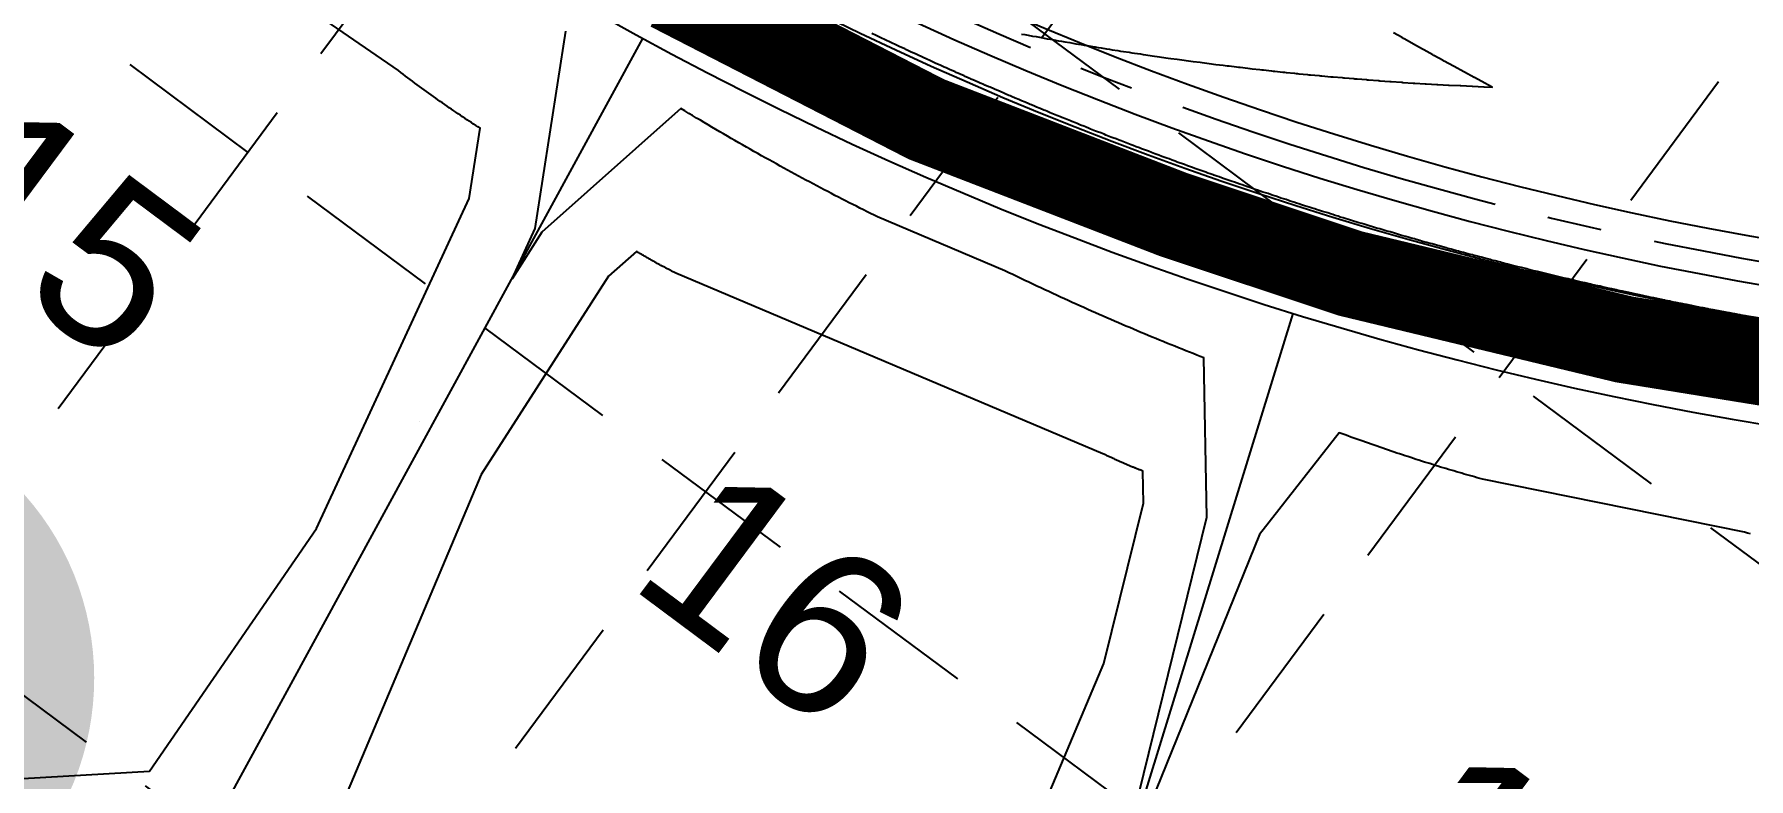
# Model space of a CAD drawing. Header units: feet. Extents: x 2260 to 6199, y 3666 to 7344.
# Drawn here: x 4353.2 to 4510.5, y 5991.5 to 6059.7 of the extents above; entities that cross this region are included whole.
import ezdxf
from ezdxf.enums import TextEntityAlignment as Align

# ---------------------------------------------------------------- set-up
doc = ezdxf.new("R2010")
doc.units = ezdxf.units.FT
doc.header["$LTSCALE"] = 40
doc.header["$MEASUREMENT"] = 0
doc.linetypes.add('CENTER2', pattern=[1.125, 0.75, -0.125, 0.125, -0.125])
doc.linetypes.add('HIDDEN', pattern=[0.375, 0.25, -0.125])
for name, color, linetype in [('ALTURA LOGO', 4, 'CONTINUOUS'), ('CL-STORM', 4, 'CENTER2'), ('EOP-PROP', 4, 'CONTINUOUS'), ('EROSION BLANKETS', 84, 'CONTINUOUS'), ('FLOW-ARROWS', 253, 'CONTINUOUS'), ('GRID', 254, 'HIDDEN'), ('LOT-NOS', 4, 'CONTINUOUS'), ('lots-line', 4, 'CONTINUOUS'), ('PC', 43, 'CONTINUOUS'), ('ST-ROW', 2, 'CONTINUOUS'), ('STORM', 3, 'CONTINUOUS')]:
    doc.layers.add(name, color=color, linetype=linetype)
doc.styles.get("Standard").update_dxf_attribs({"font": 'ARIAL.TTF'})

msp = doc.modelspace()

# ---------------------------------------------------------------- hatches: boundary and pattern name
at = {"layer": 'ALTURA LOGO'}
h = msp.add_hatch(color=42, dxfattribs=at)
edge = h.paths.add_edge_path()
edge.add_ellipse((4333.46, 6000.71), major_axis=(15.08, 20.26), ratio=1, start_angle=269.9984, end_angle=449.9984)
edge.add_ellipse((4333.46, 6000.71), major_axis=(15.08, 20.26), ratio=1, start_angle=89.9974, end_angle=269.9974)
h.paths.add_polyline_path([(4309, 6005.96), (4345.18, 5979.02), (4358.55, 5996.99), (4322.37, 6023.92)], flags=24)

# ---------------------------------------------------------------- linework, layer by layer
at = {"layer": 'CL-STORM', "color": 7}
msp.add_arc((4564.71, 6344.61), 310.3, 233.3765, 275.7143, dxfattribs=at)
at = {"layer": 'EOP-PROP', "color": 7}
msp.add_arc((4564.71, 6344.61), 315.5, 233.3765, 275.1728, dxfattribs=at)
msp.add_arc((4564.71, 6344.61), 315.5, 233.3765, 275.1728, dxfattribs=at)
at = {"layer": 'EROSION BLANKETS', "const_width": 8}
msp.add_lwpolyline([(4411.57, 6063.97), (4435.04, 6051.92), (4457.71, 6043.18), (4473.9, 6037.79), (4499.05, 6031.74), (4535.6, 6025.83), (4557.94, 6024.88), (4594.17, 6025.32), (4604.48, 6027.34), (4606.91, 6026.4), (4610.44, 6024.64), (4615.39, 6020.97), (4617.15, 6017.96), (4618.27, 6013.72), (4618.66, 6010.02), (4627.61, 5915.19), (4627.17, 5912.73), (4625.96, 5911.56), (4624.54, 5911.05)], dxfattribs=at)
at = {"layer": 'FLOW-ARROWS', "color": 7}
for points in [[(4388.52, 6024.24, 0, 1.67, 0), (4386.14, 6019.85, 0, 0, 0), (4378.26, 6005.26, 0, 0, 0)], [(4388.52, 6024.24, 0, 1.67, 0), (4386.14, 6019.85, 0, 0, 0), (4378.26, 6005.26, 0, 0, 0)], [(4456.5, 5997.25, 0, 1.67, 0), (4454.82, 5992.54, 0, 0, 0), (4447.78, 5972.83, 0, 0, 0)], [(4456.5, 5997.25, 0, 1.67, 0), (4454.82, 5992.54, 0, 0, 0), (4447.78, 5972.83, 0, 0, 0)]]:
    msp.add_lwpolyline(points, format="xyseb", dxfattribs=at)
at = {"layer": 'GRID', "linetype": 'HIDDEN', "ltscale": 1.35}
for p, q in [((3270.61, 6930.98), (5873.05, 5001.81)), ((3239.5, 6889.01), (5841.93, 4959.83)), ((3208.38, 6847.03), (5810.82, 4917.86)), ((4652.86, 6426.65), (3563.67, 4957.35)), ((4694.83, 6395.54), (3605.65, 4926.24)), ((4736.81, 6364.42), (3647.62, 4895.12))]:
    msp.add_line(p, q, dxfattribs=at)
at = {"layer": 'lots-line', "color": 7}
for p, q in [((4353.97, 5958.36), (4409.05, 6059.31)), ((4353.97, 5958.36), (4409.05, 6059.31)), ((4434.72, 5924.25), (4468.7, 6034.12)), ((4434.72, 5924.25), (4468.7, 6034.12))]:
    msp.add_line(p, q, dxfattribs=at)
at = {"layer": 'PC', "color": 43, "flags": 128}
for points, elevation in [([(4352.16, 5991.5), (4363.8, 5992.17), (4379.1, 6014.42), (4393.11, 6044.67), (4394.11, 6051.09), (4393.91, 6051.22), (4393.71, 6051.35), (4393.51, 6051.48), (4393.31, 6051.61), (4393.11, 6051.74), (4392.91, 6051.87), (4392.71, 6052.01), (4392.51, 6052.14), (4392.3, 6052.28), (4392.1, 6052.42), (4391.9, 6052.56), (4391.69, 6052.7), (4391.49, 6052.84), (4391.28, 6052.98), (4391.08, 6053.12), (4390.87, 6053.26), (4390.66, 6053.41), (4390.46, 6053.56), (4390.25, 6053.7), (4390.04, 6053.85), (4389.83, 6054), (4389.62, 6054.15), (4389.41, 6054.3), (4389.2, 6054.46), (4388.99, 6054.61), (4388.78, 6054.76), (4388.56, 6054.92), (4388.35, 6055.08), (4388.14, 6055.24), (4387.92, 6055.4), (4387.71, 6055.56), (4387.49, 6055.72), (4387.28, 6055.88), (4387.06, 6056.05), (4386.84, 6056.21), (4386.63, 6056.38), (4359.02, 6075.37)], 551), ([(4352.16, 5991.5), (4363.8, 5992.17), (4379.1, 6014.42), (4393.11, 6044.67), (4394.11, 6051.09), (4393.91, 6051.22), (4393.71, 6051.35), (4393.51, 6051.48), (4393.31, 6051.61), (4393.11, 6051.74), (4392.91, 6051.87), (4392.71, 6052.01), (4392.51, 6052.14), (4392.3, 6052.28), (4392.1, 6052.42), (4391.9, 6052.56), (4391.69, 6052.7), (4391.49, 6052.84), (4391.28, 6052.98), (4391.08, 6053.12), (4390.87, 6053.26), (4390.66, 6053.41), (4390.46, 6053.56), (4390.25, 6053.7), (4390.04, 6053.85), (4389.83, 6054), (4389.62, 6054.15), (4389.41, 6054.3), (4389.2, 6054.46), (4388.99, 6054.61), (4388.78, 6054.76), (4388.56, 6054.92), (4388.35, 6055.08), (4388.14, 6055.24), (4387.92, 6055.4), (4387.71, 6055.56), (4387.49, 6055.72), (4387.28, 6055.88), (4387.06, 6056.05), (4386.84, 6056.21), (4386.63, 6056.38), (4359.02, 6075.37)], 551), ([(4510.62, 6013.92), (4510.35, 6013.99), (4510.07, 6014.07), (4486.04, 6018.94), (4485.8, 6019.01), (4485.57, 6019.07), (4485.33, 6019.14), (4485.09, 6019.2), (4484.86, 6019.27), (4484.62, 6019.34), (4484.38, 6019.41), (4484.14, 6019.48), (4483.9, 6019.55), (4483.66, 6019.62), (4483.42, 6019.69), (4483.18, 6019.76), (4482.94, 6019.83), (4482.69, 6019.91), (4482.45, 6019.98), (4482.21, 6020.05), (4481.96, 6020.13), (4481.71, 6020.2), (4481.47, 6020.28), (4481.22, 6020.36), (4480.97, 6020.43), (4480.72, 6020.51), (4480.47, 6020.59), (4480.22, 6020.67), (4479.97, 6020.75), (4479.72, 6020.83), (4479.47, 6020.91), (4479.21, 6021), (4478.96, 6021.08), (4478.7, 6021.16), (4478.45, 6021.25), (4478.19, 6021.33), (4477.94, 6021.42), (4477.68, 6021.51), (4477.42, 6021.59), (4477.16, 6021.68), (4476.9, 6021.77), (4476.64, 6021.86), (4476.38, 6021.95), (4476.11, 6022.04), (4475.85, 6022.13), (4475.59, 6022.23), (4475.32, 6022.32), (4475.06, 6022.41), (4474.79, 6022.51), (4474.52, 6022.6), (4474.25, 6022.7), (4473.98, 6022.8), (4473.71, 6022.9), (4473.44, 6022.99), (4473.17, 6023.09), (4472.9, 6023.19), (4465.6, 6013.88), (4452.32, 5981.14), (4460.76, 6015.46), (4460.5, 6030.05), (4460.17, 6030.18), (4459.84, 6030.31), (4459.51, 6030.44), (4459.18, 6030.57), (4458.84, 6030.71), (4458.51, 6030.84), (4458.17, 6030.97), (4457.83, 6031.11), (4457.5, 6031.24), (4457.16, 6031.38), (4456.82, 6031.52), (4456.76, 6031.54), (4456.43, 6031.68), (4456.09, 6031.82), (4455.75, 6031.96), (4455.4, 6032.1), (4455.06, 6032.25), (4454.72, 6032.39), (4454.38, 6032.54), (4454.03, 6032.68), (4453.69, 6032.83), (4453.34, 6032.97), (4452.99, 6033.12), (4452.65, 6033.27), (4452.3, 6033.42), (4451.95, 6033.57), (4451.6, 6033.73), (4451.25, 6033.88), (4450.9, 6034.03), (4450.55, 6034.19), (4450.2, 6034.34), (4449.84, 6034.5), (4449.49, 6034.66), (4449.13, 6034.82), (4448.78, 6034.98), (4448.42, 6035.14), (4448.06, 6035.3), (4447.71, 6035.46), (4447.35, 6035.63), (4446.99, 6035.79), (4446.63, 6035.96), (4446.27, 6036.13), (4445.91, 6036.29), (4445.54, 6036.46), (4445.18, 6036.63), (4444.82, 6036.81), (4444.45, 6036.98), (4444.08, 6037.15), (4443.72, 6037.33), (4443.35, 6037.5), (4442.98, 6037.68), (4442.61, 6037.85), (4442.24, 6038.03), (4430.56, 6042.97), (4430.24, 6043.13), (4429.92, 6043.29), (4429.6, 6043.45), (4429.27, 6043.61), (4428.95, 6043.77), (4428.62, 6043.94), (4428.3, 6044.1), (4427.97, 6044.27), (4427.64, 6044.44), (4427.31, 6044.6), (4426.99, 6044.77), (4426.66, 6044.94), (4426.33, 6045.12), (4426, 6045.29), (4425.66, 6045.46), (4425.33, 6045.64), (4425, 6045.81), (4424.67, 6045.99), (4424.33, 6046.17), (4424, 6046.35), (4423.66, 6046.53), (4423.33, 6046.71), (4422.99, 6046.89), (4422.65, 6047.07), (4422.31, 6047.26), (4421.97, 6047.44), (4421.63, 6047.63), (4421.29, 6047.82), (4420.95, 6048.01), (4420.61, 6048.2), (4420.26, 6048.39), (4419.92, 6048.58), (4419.58, 6048.77), (4419.23, 6048.97), (4418.89, 6049.17), (4418.54, 6049.36), (4418.19, 6049.56), (4417.84, 6049.76), (4417.49, 6049.96), (4417.14, 6050.16), (4416.79, 6050.37), (4416.44, 6050.57), (4416.09, 6050.77), (4415.74, 6050.98), (4415.38, 6051.19), (4415.03, 6051.4), (4414.67, 6051.61), (4414.32, 6051.82), (4413.96, 6052.03), (4413.6, 6052.25), (4413.25, 6052.46), (4412.89, 6052.68), (4412.53, 6052.9), (4399.78, 6041.56), (4397.05, 6037.31), (4399.17, 6041.9), (4401.98, 6059.98)], 550), ([(4510.62, 6013.92), (4510.35, 6013.99), (4510.07, 6014.07), (4486.04, 6018.94), (4485.8, 6019.01), (4485.57, 6019.07), (4485.33, 6019.14), (4485.09, 6019.2), (4484.86, 6019.27), (4484.62, 6019.34), (4484.38, 6019.41), (4484.14, 6019.48), (4483.9, 6019.55), (4483.66, 6019.62), (4483.42, 6019.69), (4483.18, 6019.76), (4482.94, 6019.83), (4482.69, 6019.91), (4482.45, 6019.98), (4482.21, 6020.05), (4481.96, 6020.13), (4481.71, 6020.2), (4481.47, 6020.28), (4481.22, 6020.36), (4480.97, 6020.43), (4480.72, 6020.51), (4480.47, 6020.59), (4480.22, 6020.67), (4479.97, 6020.75), (4479.72, 6020.83), (4479.47, 6020.91), (4479.21, 6021), (4478.96, 6021.08), (4478.7, 6021.16), (4478.45, 6021.25), (4478.19, 6021.33), (4477.94, 6021.42), (4477.68, 6021.51), (4477.42, 6021.59), (4477.16, 6021.68), (4476.9, 6021.77), (4476.64, 6021.86), (4476.38, 6021.95), (4476.11, 6022.04), (4475.85, 6022.13), (4475.59, 6022.23), (4475.32, 6022.32), (4475.06, 6022.41), (4474.79, 6022.51), (4474.52, 6022.6), (4474.25, 6022.7), (4473.98, 6022.8), (4473.71, 6022.9), (4473.44, 6022.99), (4473.17, 6023.09), (4472.9, 6023.19), (4465.6, 6013.88), (4452.32, 5981.14), (4460.76, 6015.46), (4460.5, 6030.05), (4460.17, 6030.18), (4459.84, 6030.31), (4459.51, 6030.44), (4459.18, 6030.57), (4458.84, 6030.71), (4458.51, 6030.84), (4458.17, 6030.97), (4457.83, 6031.11), (4457.5, 6031.24), (4457.16, 6031.38), (4456.82, 6031.52), (4456.76, 6031.54), (4456.43, 6031.68), (4456.09, 6031.82), (4455.75, 6031.96), (4455.4, 6032.1), (4455.06, 6032.25), (4454.72, 6032.39), (4454.38, 6032.54), (4454.03, 6032.68), (4453.69, 6032.83), (4453.34, 6032.97), (4452.99, 6033.12), (4452.65, 6033.27), (4452.3, 6033.42), (4451.95, 6033.57), (4451.6, 6033.73), (4451.25, 6033.88), (4450.9, 6034.03), (4450.55, 6034.19), (4450.2, 6034.34), (4449.84, 6034.5), (4449.49, 6034.66), (4449.13, 6034.82), (4448.78, 6034.98), (4448.42, 6035.14), (4448.06, 6035.3), (4447.71, 6035.46), (4447.35, 6035.63), (4446.99, 6035.79), (4446.63, 6035.96), (4446.27, 6036.13), (4445.91, 6036.29), (4445.54, 6036.46), (4445.18, 6036.63), (4444.82, 6036.81), (4444.45, 6036.98), (4444.08, 6037.15), (4443.72, 6037.33), (4443.35, 6037.5), (4442.98, 6037.68), (4442.61, 6037.85), (4442.24, 6038.03), (4430.56, 6042.97), (4430.24, 6043.13), (4429.92, 6043.29), (4429.6, 6043.45), (4429.27, 6043.61), (4428.95, 6043.77), (4428.62, 6043.94), (4428.3, 6044.1), (4427.97, 6044.27), (4427.64, 6044.44), (4427.31, 6044.6), (4426.99, 6044.77), (4426.66, 6044.94), (4426.33, 6045.12), (4426, 6045.29), (4425.66, 6045.46), (4425.33, 6045.64), (4425, 6045.81), (4424.67, 6045.99), (4424.33, 6046.17), (4424, 6046.35), (4423.66, 6046.53), (4423.33, 6046.71), (4422.99, 6046.89), (4422.65, 6047.07), (4422.31, 6047.26), (4421.97, 6047.44), (4421.63, 6047.63), (4421.29, 6047.82), (4420.95, 6048.01), (4420.61, 6048.2), (4420.26, 6048.39), (4419.92, 6048.58), (4419.58, 6048.77), (4419.23, 6048.97), (4418.89, 6049.17), (4418.54, 6049.36), (4418.19, 6049.56), (4417.84, 6049.76), (4417.49, 6049.96), (4417.14, 6050.16), (4416.79, 6050.37), (4416.44, 6050.57), (4416.09, 6050.77), (4415.74, 6050.98), (4415.38, 6051.19), (4415.03, 6051.4), (4414.67, 6051.61), (4414.32, 6051.82), (4413.96, 6052.03), (4413.6, 6052.25), (4413.25, 6052.46), (4412.89, 6052.68), (4412.53, 6052.9), (4399.78, 6041.56), (4397.05, 6037.31), (4399.17, 6041.9), (4401.98, 6059.98)], 550), ([(4510.62, 6033.82), (4510.16, 6033.9), (4509.71, 6033.98), (4509.67, 6033.99), (4509.63, 6034), (4509.18, 6034.08), (4509.14, 6034.09), (4508.69, 6034.17), (4508.64, 6034.18), (4508.2, 6034.26), (4508.15, 6034.27), (4507.7, 6034.36), (4507.66, 6034.37), (4507.21, 6034.45), (4506.77, 6034.53), (4506.72, 6034.54), (4506.29, 6034.63), (4506.23, 6034.64), (4506.18, 6034.65), (4505.74, 6034.73), (4505.31, 6034.82), (4505.25, 6034.83), (4505.19, 6034.84), (4504.76, 6034.93), (4504.7, 6034.94), (4504.27, 6035.02), (4504.2, 6035.04), (4503.78, 6035.12), (4503.71, 6035.14), (4503.29, 6035.22), (4503.22, 6035.24), (4502.8, 6035.32), (4502.73, 6035.34), (4502.31, 6035.42), (4501.9, 6035.51), (4501.82, 6035.52), (4501.74, 6035.54), (4501.33, 6035.63), (4501.25, 6035.64), (4500.84, 6035.73), (4500.44, 6035.82), (4500.35, 6035.83), (4500.27, 6035.85), (4499.86, 6035.94), (4499.46, 6036.03), (4499.38, 6036.04), (4499.29, 6036.06), (4498.89, 6036.15), (4498.8, 6036.17), (4498.4, 6036.26), (4498.31, 6036.28), (4497.91, 6036.37), (4497.82, 6036.39), (4497.42, 6036.47), (4497.03, 6036.56), (4496.93, 6036.58), (4496.84, 6036.61), (4496.45, 6036.69), (4496.06, 6036.78), (4495.96, 6036.8), (4495.58, 6036.89), (4495.47, 6036.92), (4495.37, 6036.94), (4494.99, 6037.03), (4494.61, 6037.12), (4494.5, 6037.14), (4494.39, 6037.17), (4494.01, 6037.26), (4493.9, 6037.28), (4493.53, 6037.37), (4493.16, 6037.46), (4493.04, 6037.49), (4492.92, 6037.51), (4492.55, 6037.6), (4492.19, 6037.69), (4492.07, 6037.72), (4491.7, 6037.81), (4491.58, 6037.84), (4491.46, 6037.87), (4491.1, 6037.96), (4490.74, 6038.04), (4490.61, 6038.07), (4490.26, 6038.16), (4490.13, 6038.2), (4489.99, 6038.23), (4489.64, 6038.32), (4489.29, 6038.4), (4489.16, 6038.44), (4488.81, 6038.53), (4488.67, 6038.56), (4488.33, 6038.65), (4488.19, 6038.68), (4487.84, 6038.77), (4487.7, 6038.81), (4487.56, 6038.84), (4487.22, 6038.93), (4486.88, 6039.02), (4486.74, 6039.06), (4486.4, 6039.15), (4486.25, 6039.18), (4485.92, 6039.27), (4485.77, 6039.31), (4485.44, 6039.4), (4485.29, 6039.44), (4485.13, 6039.48), (4484.8, 6039.57), (4484.48, 6039.65), (4484.32, 6039.7), (4484, 6039.78), (4483.84, 6039.83), (4483.68, 6039.87), (4483.35, 6039.96), (4483.19, 6040), (4482.87, 6040.09), (4482.71, 6040.13), (4482.39, 6040.22), (4482.08, 6040.31), (4481.91, 6040.35), (4481.74, 6040.4), (4481.43, 6040.49), (4481.12, 6040.57), (4480.95, 6040.62), (4480.77, 6040.67), (4480.47, 6040.76), (4480.29, 6040.81), (4479.98, 6040.89), (4479.81, 6040.95), (4479.5, 6041.03), (4479.32, 6041.08), (4479.02, 6041.17), (4478.73, 6041.25), (4478.54, 6041.31), (4478.36, 6041.36), (4478.06, 6041.45), (4477.88, 6041.5), (4477.58, 6041.59), (4477.29, 6041.67), (4477.1, 6041.73), (4476.91, 6041.78), (4476.63, 6041.87), (4476.34, 6041.95), (4476.15, 6042.01), (4475.95, 6042.07), (4475.67, 6042.15), (4475.39, 6042.24), (4475.19, 6042.3), (4474.99, 6042.36), (4474.71, 6042.44), (4474.51, 6042.5), (4474.23, 6042.59), (4474.03, 6042.65), (4473.75, 6042.73), (4473.55, 6042.8), (4473.28, 6042.88), (4473.01, 6042.96), (4472.8, 6043.03), (4472.53, 6043.11), (4472.32, 6043.18), (4472.11, 6043.24), (4471.85, 6043.33), (4471.63, 6043.39), (4471.37, 6043.48), (4471.11, 6043.56), (4470.89, 6043.63), (4470.67, 6043.7), (4470.42, 6043.78), (4470.16, 6043.86), (4469.94, 6043.93), (4469.72, 6044), (4469.46, 6044.08), (4469.22, 6044.16), (4468.99, 6044.24), (4468.76, 6044.31), (4468.51, 6044.39), (4468.27, 6044.47), (4468.04, 6044.55), (4467.8, 6044.63), (4467.56, 6044.7), (4467.33, 6044.78), (4467.09, 6044.86), (4466.85, 6044.94), (4466.62, 6045.02), (4466.38, 6045.1), (4466.14, 6045.17), (4465.91, 6045.25), (4465.67, 6045.33), (4465.42, 6045.41), (4465.19, 6045.49), (4464.95, 6045.58), (4464.72, 6045.65), (4464.5, 6045.73), (4464.25, 6045.81), (4464, 6045.9), (4463.78, 6045.98), (4463.56, 6046.05), (4463.3, 6046.14), (4463.09, 6046.21), (4462.83, 6046.3), (4462.62, 6046.38), (4462.36, 6046.47), (4462.1, 6046.56), (4461.89, 6046.63), (4461.68, 6046.7), (4461.42, 6046.8), (4461.37, 6046.81), (4461.34, 6046.82), (4461.08, 6046.92), (4460.87, 6046.99), (4460.66, 6047.06), (4460.4, 6047.16), (4460.13, 6047.25), (4459.93, 6047.32), (4459.66, 6047.42), (4459.46, 6047.49), (4459.26, 6047.57), (4458.99, 6047.66), (4458.71, 6047.76), (4458.52, 6047.83), (4458.24, 6047.93), (4458.05, 6048), (4457.85, 6048.07), (4457.58, 6048.18), (4457.3, 6048.28), (4457.11, 6048.35), (4456.92, 6048.42), (4456.64, 6048.52), (4456.36, 6048.63), (4456.17, 6048.7), (4455.99, 6048.76), (4455.7, 6048.87), (4455.42, 6048.98), (4455.24, 6049.05), (4455.06, 6049.11), (4454.77, 6049.22), (4454.59, 6049.29), (4454.3, 6049.4), (4454.01, 6049.51), (4453.83, 6049.58), (4453.66, 6049.64), (4453.37, 6049.75), (4453.2, 6049.82), (4452.9, 6049.93), (4452.74, 6050), (4452.44, 6050.11), (4452.13, 6050.23), (4451.97, 6050.29), (4451.67, 6050.41), (4451.5, 6050.47), (4451.35, 6050.54), (4451.04, 6050.66), (4450.73, 6050.78), (4450.57, 6050.84), (4450.26, 6050.96), (4450.11, 6051.02), (4449.96, 6051.08), (4449.65, 6051.21), (4449.5, 6051.27), (4449.18, 6051.39), (4448.87, 6051.52), (4448.72, 6051.58), (4448.4, 6051.71), (4448.25, 6051.76), (4448.11, 6051.82), (4447.79, 6051.95), (4447.47, 6052.08), (4447.33, 6052.14), (4447, 6052.27), (4446.87, 6052.33), (4446.54, 6052.46), (4446.4, 6052.52), (4446.08, 6052.65), (4445.94, 6052.71), (4445.81, 6052.76), (4445.48, 6052.9), (4445.15, 6053.04), (4445.02, 6053.09), (4444.69, 6053.23), (4444.56, 6053.28), (4444.43, 6053.33), (4444.1, 6053.47), (4443.76, 6053.62), (4443.64, 6053.67), (4443.52, 6053.72), (4443.18, 6053.86), (4442.84, 6054.01), (4442.72, 6054.06), (4442.6, 6054.11), (4442.26, 6054.25), (4442.14, 6054.3), (4441.8, 6054.45), (4441.45, 6054.6), (4441.34, 6054.65), (4441.23, 6054.7), (4440.88, 6054.85), (4440.78, 6054.89), (4440.42, 6055.04), (4440.32, 6055.09), (4439.97, 6055.24), (4439.86, 6055.29), (4439.51, 6055.44), (4439.15, 6055.6), (4439.05, 6055.65), (4438.95, 6055.69), (4438.6, 6055.85), (4438.5, 6055.89), (4438.14, 6056.05), (4437.78, 6056.21), (4437.68, 6056.25), (4437.32, 6056.42), (4437.23, 6056.46), (4436.86, 6056.62), (4436.77, 6056.66), (4436.68, 6056.7), (4436.32, 6056.87), (4436.23, 6056.9), (4435.86, 6057.07), (4435.49, 6057.24), (4435.41, 6057.28), (4435.03, 6057.45), (4434.95, 6057.49), (4434.87, 6057.52), (4434.5, 6057.69), (4434.42, 6057.73), (4434.04, 6057.9), (4433.66, 6058.08), (4433.59, 6058.11), (4433.21, 6058.29), (4433.14, 6058.32), (4433.07, 6058.36), (4432.69, 6058.53), (4432.62, 6058.57), (4432.23, 6058.75), (4431.85, 6058.93), (4431.78, 6058.96), (4431.72, 6058.99), (4431.33, 6059.17), (4431.27, 6059.2), (4430.88, 6059.39), (4430.49, 6059.57), (4430.43, 6059.6), (4430.03, 6059.79)], 549), ([(4510.62, 6033.82), (4510.16, 6033.9), (4509.71, 6033.98), (4509.67, 6033.99), (4509.63, 6034), (4509.18, 6034.08), (4509.14, 6034.09), (4508.69, 6034.17), (4508.64, 6034.18), (4508.2, 6034.26), (4508.15, 6034.27), (4507.7, 6034.36), (4507.66, 6034.37), (4507.21, 6034.45), (4506.77, 6034.53), (4506.72, 6034.54), (4506.29, 6034.63), (4506.23, 6034.64), (4506.18, 6034.65), (4505.74, 6034.73), (4505.31, 6034.82), (4505.25, 6034.83), (4505.19, 6034.84), (4504.76, 6034.93), (4504.7, 6034.94), (4504.27, 6035.02), (4504.2, 6035.04), (4503.78, 6035.12), (4503.71, 6035.14), (4503.29, 6035.22), (4503.22, 6035.24), (4502.8, 6035.32), (4502.73, 6035.34), (4502.31, 6035.42), (4501.9, 6035.51), (4501.82, 6035.52), (4501.74, 6035.54), (4501.33, 6035.63), (4501.25, 6035.64), (4500.84, 6035.73), (4500.44, 6035.82), (4500.35, 6035.83), (4500.27, 6035.85), (4499.86, 6035.94), (4499.46, 6036.03), (4499.38, 6036.04), (4499.29, 6036.06), (4498.89, 6036.15), (4498.8, 6036.17), (4498.4, 6036.26), (4498.31, 6036.28), (4497.91, 6036.37), (4497.82, 6036.39), (4497.42, 6036.47), (4497.03, 6036.56), (4496.93, 6036.58), (4496.84, 6036.61), (4496.45, 6036.69), (4496.06, 6036.78), (4495.96, 6036.8), (4495.58, 6036.89), (4495.47, 6036.92), (4495.37, 6036.94), (4494.99, 6037.03), (4494.61, 6037.12), (4494.5, 6037.14), (4494.39, 6037.17), (4494.01, 6037.26), (4493.9, 6037.28), (4493.53, 6037.37), (4493.16, 6037.46), (4493.04, 6037.49), (4492.92, 6037.51), (4492.55, 6037.6), (4492.19, 6037.69), (4492.07, 6037.72), (4491.7, 6037.81), (4491.58, 6037.84), (4491.46, 6037.87), (4491.1, 6037.96), (4490.74, 6038.04), (4490.61, 6038.07), (4490.26, 6038.16), (4490.13, 6038.2), (4489.99, 6038.23), (4489.64, 6038.32), (4489.29, 6038.4), (4489.16, 6038.44), (4488.81, 6038.53), (4488.67, 6038.56), (4488.33, 6038.65), (4488.19, 6038.68), (4487.84, 6038.77), (4487.7, 6038.81), (4487.56, 6038.84), (4487.22, 6038.93), (4486.88, 6039.02), (4486.74, 6039.06), (4486.4, 6039.15), (4486.25, 6039.18), (4485.92, 6039.27), (4485.77, 6039.31), (4485.44, 6039.4), (4485.29, 6039.44), (4485.13, 6039.48), (4484.8, 6039.57), (4484.48, 6039.65), (4484.32, 6039.7), (4484, 6039.78), (4483.84, 6039.83), (4483.68, 6039.87), (4483.35, 6039.96), (4483.19, 6040), (4482.87, 6040.09), (4482.71, 6040.13), (4482.39, 6040.22), (4482.08, 6040.31), (4481.91, 6040.35), (4481.74, 6040.4), (4481.43, 6040.49), (4481.12, 6040.57), (4480.95, 6040.62), (4480.77, 6040.67), (4480.47, 6040.76), (4480.29, 6040.81), (4479.98, 6040.89), (4479.81, 6040.95), (4479.5, 6041.03), (4479.32, 6041.08), (4479.02, 6041.17), (4478.73, 6041.25), (4478.54, 6041.31), (4478.36, 6041.36), (4478.06, 6041.45), (4477.88, 6041.5), (4477.58, 6041.59), (4477.29, 6041.67), (4477.1, 6041.73), (4476.91, 6041.78), (4476.63, 6041.87), (4476.34, 6041.95), (4476.15, 6042.01), (4475.95, 6042.07), (4475.67, 6042.15), (4475.39, 6042.24), (4475.19, 6042.3), (4474.99, 6042.36), (4474.71, 6042.44), (4474.51, 6042.5), (4474.23, 6042.59), (4474.03, 6042.65), (4473.75, 6042.73), (4473.55, 6042.8), (4473.28, 6042.88), (4473.01, 6042.96), (4472.8, 6043.03), (4472.53, 6043.11), (4472.32, 6043.18), (4472.11, 6043.24), (4471.85, 6043.33), (4471.63, 6043.39), (4471.37, 6043.48), (4471.11, 6043.56), (4470.89, 6043.63), (4470.67, 6043.7), (4470.42, 6043.78), (4470.16, 6043.86), (4469.94, 6043.93), (4469.72, 6044), (4469.46, 6044.08), (4469.22, 6044.16), (4468.99, 6044.24), (4468.76, 6044.31), (4468.51, 6044.39), (4468.27, 6044.47), (4468.04, 6044.55), (4467.8, 6044.63), (4467.56, 6044.7), (4467.33, 6044.78), (4467.09, 6044.86), (4466.85, 6044.94), (4466.62, 6045.02), (4466.38, 6045.1), (4466.14, 6045.17), (4465.91, 6045.25), (4465.67, 6045.33), (4465.42, 6045.41), (4465.19, 6045.49), (4464.95, 6045.58), (4464.72, 6045.65), (4464.5, 6045.73), (4464.25, 6045.81), (4464, 6045.9), (4463.78, 6045.98), (4463.56, 6046.05), (4463.3, 6046.14), (4463.09, 6046.21), (4462.83, 6046.3), (4462.62, 6046.38), (4462.36, 6046.47), (4462.1, 6046.56), (4461.89, 6046.63), (4461.68, 6046.7), (4461.42, 6046.8), (4461.37, 6046.81), (4461.34, 6046.82), (4461.08, 6046.92), (4460.87, 6046.99), (4460.66, 6047.06), (4460.4, 6047.16), (4460.13, 6047.25), (4459.93, 6047.32), (4459.66, 6047.42), (4459.46, 6047.49), (4459.26, 6047.57), (4458.99, 6047.66), (4458.71, 6047.76), (4458.52, 6047.83), (4458.24, 6047.93), (4458.05, 6048), (4457.85, 6048.07), (4457.58, 6048.18), (4457.3, 6048.28), (4457.11, 6048.35), (4456.92, 6048.42), (4456.64, 6048.52), (4456.36, 6048.63), (4456.17, 6048.7), (4455.99, 6048.76), (4455.7, 6048.87), (4455.42, 6048.98), (4455.24, 6049.05), (4455.06, 6049.11), (4454.77, 6049.22), (4454.59, 6049.29), (4454.3, 6049.4), (4454.01, 6049.51), (4453.83, 6049.58), (4453.66, 6049.64), (4453.37, 6049.75), (4453.2, 6049.82), (4452.9, 6049.93), (4452.74, 6050), (4452.44, 6050.11), (4452.13, 6050.23), (4451.97, 6050.29), (4451.67, 6050.41), (4451.5, 6050.47), (4451.35, 6050.54), (4451.04, 6050.66), (4450.73, 6050.78), (4450.57, 6050.84), (4450.26, 6050.96), (4450.11, 6051.02), (4449.96, 6051.08), (4449.65, 6051.21), (4449.5, 6051.27), (4449.18, 6051.39), (4448.87, 6051.52), (4448.72, 6051.58), (4448.4, 6051.71), (4448.25, 6051.76), (4448.11, 6051.82), (4447.79, 6051.95), (4447.47, 6052.08), (4447.33, 6052.14), (4447, 6052.27), (4446.87, 6052.33), (4446.54, 6052.46), (4446.4, 6052.52), (4446.08, 6052.65), (4445.94, 6052.71), (4445.81, 6052.76), (4445.48, 6052.9), (4445.15, 6053.04), (4445.02, 6053.09), (4444.69, 6053.23), (4444.56, 6053.28), (4444.43, 6053.33), (4444.1, 6053.47), (4443.76, 6053.62), (4443.64, 6053.67), (4443.52, 6053.72), (4443.18, 6053.86), (4442.84, 6054.01), (4442.72, 6054.06), (4442.6, 6054.11), (4442.26, 6054.25), (4442.14, 6054.3), (4441.8, 6054.45), (4441.45, 6054.6), (4441.34, 6054.65), (4441.23, 6054.7), (4440.88, 6054.85), (4440.78, 6054.89), (4440.42, 6055.04), (4440.32, 6055.09), (4439.97, 6055.24), (4439.86, 6055.29), (4439.51, 6055.44), (4439.15, 6055.6), (4439.05, 6055.65), (4438.95, 6055.69), (4438.6, 6055.85), (4438.5, 6055.89), (4438.14, 6056.05), (4437.78, 6056.21), (4437.68, 6056.25), (4437.32, 6056.42), (4437.23, 6056.46), (4436.86, 6056.62), (4436.77, 6056.66), (4436.68, 6056.7), (4436.32, 6056.87), (4436.23, 6056.9), (4435.86, 6057.07), (4435.49, 6057.24), (4435.41, 6057.28), (4435.03, 6057.45), (4434.95, 6057.49), (4434.87, 6057.52), (4434.5, 6057.69), (4434.42, 6057.73), (4434.04, 6057.9), (4433.66, 6058.08), (4433.59, 6058.11), (4433.21, 6058.29), (4433.14, 6058.32), (4433.07, 6058.36), (4432.69, 6058.53), (4432.62, 6058.57), (4432.23, 6058.75), (4431.85, 6058.93), (4431.78, 6058.96), (4431.72, 6058.99), (4431.33, 6059.17), (4431.27, 6059.2), (4430.88, 6059.39), (4430.49, 6059.57), (4430.43, 6059.6), (4430.03, 6059.79)], 549), ([(4443.76, 6059.73), (4444.08, 6059.67), (4444.39, 6059.61), (4444.79, 6059.54), (4445.1, 6059.49), (4445.41, 6059.43), (4445.71, 6059.37), (4446.13, 6059.3), (4446.43, 6059.25), (4446.73, 6059.19), (4447.16, 6059.12), (4447.45, 6059.07), (4447.74, 6059.01), (4448.19, 6058.94), (4448.48, 6058.89), (4448.76, 6058.84), (4449.23, 6058.76), (4449.51, 6058.72), (4449.78, 6058.67), (4450.27, 6058.59), (4450.54, 6058.55), (4450.81, 6058.5), (4451.07, 6058.46), (4451.57, 6058.38), (4451.83, 6058.34), (4452.09, 6058.29), (4452.61, 6058.22), (4452.86, 6058.17), (4453.11, 6058.13), (4453.65, 6058.06), (4453.9, 6058.02), (4454.14, 6057.98), (4454.69, 6057.9), (4454.93, 6057.86), (4455.17, 6057.83), (4455.74, 6057.74), (4455.97, 6057.71), (4456.2, 6057.68), (4456.42, 6057.64), (4457.01, 6057.56), (4457.23, 6057.53), (4457.45, 6057.5), (4458.05, 6057.42), (4458.27, 6057.39), (4458.48, 6057.36), (4459.1, 6057.27), (4459.31, 6057.25), (4459.51, 6057.22), (4460.15, 6057.14), (4460.35, 6057.11), (4460.54, 6057.08), (4461.2, 6057), (4461.39, 6056.98), (4461.58, 6056.95), (4462.25, 6056.87), (4462.44, 6056.85), (4462.62, 6056.82), (4462.8, 6056.8), (4463.49, 6056.72), (4463.66, 6056.7), (4463.83, 6056.68), (4464.54, 6056.6), (4464.7, 6056.58), (4464.72, 6056.57), (4464.75, 6056.57), (4464.92, 6056.55), (4465.64, 6056.47), (4465.8, 6056.45), (4465.95, 6056.44), (4466.69, 6056.36), (4466.85, 6056.34), (4466.99, 6056.32), (4467.75, 6056.24), (4467.9, 6056.23), (4468.04, 6056.21), (4468.81, 6056.14), (4468.95, 6056.12), (4469.08, 6056.11), (4469.22, 6056.09), (4470.01, 6056.02), (4470.13, 6056), (4470.26, 6055.99), (4471.06, 6055.92), (4471.18, 6055.91), (4471.3, 6055.89), (4472.13, 6055.82), (4472.24, 6055.81), (4472.35, 6055.8), (4473.19, 6055.73), (4473.29, 6055.72), (4473.39, 6055.71), (4474.26, 6055.64), (4474.35, 6055.63), (4474.44, 6055.62), (4474.54, 6055.61), (4475.41, 6055.55), (4475.5, 6055.54), (4475.58, 6055.53), (4476.48, 6055.46), (4476.55, 6055.46), (4476.63, 6055.45), (4477.54, 6055.39), (4477.61, 6055.38), (4477.68, 6055.38), (4478.61, 6055.31), (4478.67, 6055.31), (4478.73, 6055.3), (4479.68, 6055.24), (4479.74, 6055.24), (4479.79, 6055.24), (4479.84, 6055.23), (4480.8, 6055.17), (4480.85, 6055.17), (4480.89, 6055.17), (4481.87, 6055.11), (4481.91, 6055.11), (4481.95, 6055.11), (4482.94, 6055.05), (4482.97, 6055.05), (4483, 6055.05), (4484.01, 6055), (4484.04, 6055), (4484.06, 6055), (4485.09, 6054.95), (4485.1, 6054.95), (4485.12, 6054.95), (4485.13, 6054.95), (4486.17, 6054.9), (4486.18, 6054.9), (4486.19, 6054.9), (4486.93, 6054.87), (4486.27, 6055.23), (4486.26, 6055.23), (4485.32, 6055.73), (4485.3, 6055.74), (4484.39, 6056.23), (4484.35, 6056.25), (4483.45, 6056.74), (4483.4, 6056.77), (4482.52, 6057.25), (4482.45, 6057.29), (4481.59, 6057.77), (4481.5, 6057.81), (4480.66, 6058.28), (4480.56, 6058.34), (4479.73, 6058.8), (4478.93, 6059.26), (4478.81, 6059.33), (4478.69, 6059.4), (4477.89, 6059.85)], 549), ([(4443.76, 6059.73), (4444.08, 6059.67), (4444.39, 6059.61), (4444.79, 6059.54), (4445.1, 6059.49), (4445.41, 6059.43), (4445.71, 6059.37), (4446.13, 6059.3), (4446.43, 6059.25), (4446.73, 6059.19), (4447.16, 6059.12), (4447.45, 6059.07), (4447.74, 6059.01), (4448.19, 6058.94), (4448.48, 6058.89), (4448.76, 6058.84), (4449.23, 6058.76), (4449.51, 6058.72), (4449.78, 6058.67), (4450.27, 6058.59), (4450.54, 6058.55), (4450.81, 6058.5), (4451.07, 6058.46), (4451.57, 6058.38), (4451.83, 6058.34), (4452.09, 6058.29), (4452.61, 6058.22), (4452.86, 6058.17), (4453.11, 6058.13), (4453.65, 6058.06), (4453.9, 6058.02), (4454.14, 6057.98), (4454.69, 6057.9), (4454.93, 6057.86), (4455.17, 6057.83), (4455.74, 6057.74), (4455.97, 6057.71), (4456.2, 6057.68), (4456.42, 6057.64), (4457.01, 6057.56), (4457.23, 6057.53), (4457.45, 6057.5), (4458.05, 6057.42), (4458.27, 6057.39), (4458.48, 6057.36), (4459.1, 6057.27), (4459.31, 6057.25), (4459.51, 6057.22), (4460.15, 6057.14), (4460.35, 6057.11), (4460.54, 6057.08), (4461.2, 6057), (4461.39, 6056.98), (4461.58, 6056.95), (4462.25, 6056.87), (4462.44, 6056.85), (4462.62, 6056.82), (4462.8, 6056.8), (4463.49, 6056.72), (4463.66, 6056.7), (4463.83, 6056.68), (4464.54, 6056.6), (4464.7, 6056.58), (4464.72, 6056.57), (4464.75, 6056.57), (4464.92, 6056.55), (4465.64, 6056.47), (4465.8, 6056.45), (4465.95, 6056.44), (4466.69, 6056.36), (4466.85, 6056.34), (4466.99, 6056.32), (4467.75, 6056.24), (4467.9, 6056.23), (4468.04, 6056.21), (4468.81, 6056.14), (4468.95, 6056.12), (4469.08, 6056.11), (4469.22, 6056.09), (4470.01, 6056.02), (4470.13, 6056), (4470.26, 6055.99), (4471.06, 6055.92), (4471.18, 6055.91), (4471.3, 6055.89), (4472.13, 6055.82), (4472.24, 6055.81), (4472.35, 6055.8), (4473.19, 6055.73), (4473.29, 6055.72), (4473.39, 6055.71), (4474.26, 6055.64), (4474.35, 6055.63), (4474.44, 6055.62), (4474.54, 6055.61), (4475.41, 6055.55), (4475.5, 6055.54), (4475.58, 6055.53), (4476.48, 6055.46), (4476.55, 6055.46), (4476.63, 6055.45), (4477.54, 6055.39), (4477.61, 6055.38), (4477.68, 6055.38), (4478.61, 6055.31), (4478.67, 6055.31), (4478.73, 6055.3), (4479.68, 6055.24), (4479.74, 6055.24), (4479.79, 6055.24), (4479.84, 6055.23), (4480.8, 6055.17), (4480.85, 6055.17), (4480.89, 6055.17), (4481.87, 6055.11), (4481.91, 6055.11), (4481.95, 6055.11), (4482.94, 6055.05), (4482.97, 6055.05), (4483, 6055.05), (4484.01, 6055), (4484.04, 6055), (4484.06, 6055), (4485.09, 6054.95), (4485.1, 6054.95), (4485.12, 6054.95), (4485.13, 6054.95), (4486.17, 6054.9), (4486.18, 6054.9), (4486.19, 6054.9), (4486.93, 6054.87), (4486.27, 6055.23), (4486.26, 6055.23), (4485.32, 6055.73), (4485.3, 6055.74), (4484.39, 6056.23), (4484.35, 6056.25), (4483.45, 6056.74), (4483.4, 6056.77), (4482.52, 6057.25), (4482.45, 6057.29), (4481.59, 6057.77), (4481.5, 6057.81), (4480.66, 6058.28), (4480.56, 6058.34), (4479.73, 6058.8), (4478.93, 6059.26), (4478.81, 6059.33), (4478.69, 6059.4), (4477.89, 6059.85)], 549), ([(4433.82, 5960.59), (4451.33, 6002.05), (4454.95, 6016.75), (4454.9, 6019.67), (4454.83, 6019.7), (4454.76, 6019.72), (4454.7, 6019.75), (4454.63, 6019.78), (4454.56, 6019.8), (4454.5, 6019.83), (4454.43, 6019.86), (4454.36, 6019.88), (4454.3, 6019.91), (4454.23, 6019.94), (4454.16, 6019.96), (4454.15, 6019.97), (4454.08, 6020), (4454.01, 6020.03), (4453.94, 6020.05), (4453.88, 6020.08), (4453.81, 6020.11), (4453.74, 6020.14), (4453.67, 6020.17), (4453.6, 6020.2), (4453.53, 6020.23), (4453.46, 6020.26), (4453.39, 6020.29), (4453.33, 6020.32), (4453.26, 6020.35), (4453.19, 6020.38), (4453.12, 6020.41), (4453.05, 6020.44), (4452.98, 6020.47), (4452.91, 6020.5), (4452.83, 6020.53), (4452.76, 6020.56), (4452.69, 6020.59), (4452.62, 6020.62), (4452.55, 6020.66), (4452.48, 6020.69), (4452.41, 6020.72), (4452.34, 6020.75), (4452.27, 6020.79), (4452.19, 6020.82), (4452.12, 6020.85), (4452.05, 6020.89), (4451.98, 6020.92), (4451.9, 6020.95), (4451.83, 6020.99), (4451.76, 6021.02), (4451.69, 6021.06), (4451.61, 6021.09), (4451.54, 6021.13), (4451.47, 6021.16), (4451.39, 6021.2), (4451.32, 6021.23), (4451.24, 6021.27), (4412.06, 6037.82), (4412, 6037.85), (4411.93, 6037.88), (4411.87, 6037.92), (4411.8, 6037.95), (4411.74, 6037.98), (4411.67, 6038.01), (4411.61, 6038.05), (4411.54, 6038.08), (4411.48, 6038.11), (4411.41, 6038.15), (4411.35, 6038.18), (4411.28, 6038.21), (4411.21, 6038.25), (4411.15, 6038.28), (4411.08, 6038.32), (4411.01, 6038.35), (4410.95, 6038.39), (4410.88, 6038.42), (4410.81, 6038.46), (4410.75, 6038.5), (4410.68, 6038.53), (4410.61, 6038.57), (4410.55, 6038.6), (4410.48, 6038.64), (4410.41, 6038.68), (4410.34, 6038.71), (4410.27, 6038.75), (4410.21, 6038.79), (4410.14, 6038.83), (4410.07, 6038.87), (4410, 6038.9), (4409.93, 6038.94), (4409.86, 6038.98), (4409.79, 6039.02), (4409.73, 6039.06), (4409.66, 6039.1), (4409.59, 6039.14), (4409.52, 6039.18), (4409.45, 6039.22), (4409.38, 6039.26), (4409.31, 6039.3), (4409.24, 6039.34), (4409.17, 6039.38), (4409.1, 6039.42), (4409.03, 6039.46), (4408.95, 6039.51), (4408.88, 6039.55), (4408.81, 6039.59), (4408.74, 6039.63), (4408.67, 6039.68), (4408.6, 6039.72), (4408.53, 6039.76), (4408.45, 6039.8), (4405.9, 6037.54), (4394.2, 6019.35), (4379.19, 5983.81)], 551), ([(4433.82, 5960.59), (4451.33, 6002.05), (4454.95, 6016.75), (4454.9, 6019.67), (4454.83, 6019.7), (4454.76, 6019.72), (4454.7, 6019.75), (4454.63, 6019.78), (4454.56, 6019.8), (4454.5, 6019.83), (4454.43, 6019.86), (4454.36, 6019.88), (4454.3, 6019.91), (4454.23, 6019.94), (4454.16, 6019.96), (4454.15, 6019.97), (4454.08, 6020), (4454.01, 6020.03), (4453.94, 6020.05), (4453.88, 6020.08), (4453.81, 6020.11), (4453.74, 6020.14), (4453.67, 6020.17), (4453.6, 6020.2), (4453.53, 6020.23), (4453.46, 6020.26), (4453.39, 6020.29), (4453.33, 6020.32), (4453.26, 6020.35), (4453.19, 6020.38), (4453.12, 6020.41), (4453.05, 6020.44), (4452.98, 6020.47), (4452.91, 6020.5), (4452.83, 6020.53), (4452.76, 6020.56), (4452.69, 6020.59), (4452.62, 6020.62), (4452.55, 6020.66), (4452.48, 6020.69), (4452.41, 6020.72), (4452.34, 6020.75), (4452.27, 6020.79), (4452.19, 6020.82), (4452.12, 6020.85), (4452.05, 6020.89), (4451.98, 6020.92), (4451.9, 6020.95), (4451.83, 6020.99), (4451.76, 6021.02), (4451.69, 6021.06), (4451.61, 6021.09), (4451.54, 6021.13), (4451.47, 6021.16), (4451.39, 6021.2), (4451.32, 6021.23), (4451.24, 6021.27), (4412.06, 6037.82), (4412, 6037.85), (4411.93, 6037.88), (4411.87, 6037.92), (4411.8, 6037.95), (4411.74, 6037.98), (4411.67, 6038.01), (4411.61, 6038.05), (4411.54, 6038.08), (4411.48, 6038.11), (4411.41, 6038.15), (4411.35, 6038.18), (4411.28, 6038.21), (4411.21, 6038.25), (4411.15, 6038.28), (4411.08, 6038.32), (4411.01, 6038.35), (4410.95, 6038.39), (4410.88, 6038.42), (4410.81, 6038.46), (4410.75, 6038.5), (4410.68, 6038.53), (4410.61, 6038.57), (4410.55, 6038.6), (4410.48, 6038.64), (4410.41, 6038.68), (4410.34, 6038.71), (4410.27, 6038.75), (4410.21, 6038.79), (4410.14, 6038.83), (4410.07, 6038.87), (4410, 6038.9), (4409.93, 6038.94), (4409.86, 6038.98), (4409.79, 6039.02), (4409.73, 6039.06), (4409.66, 6039.1), (4409.59, 6039.14), (4409.52, 6039.18), (4409.45, 6039.22), (4409.38, 6039.26), (4409.31, 6039.3), (4409.24, 6039.34), (4409.17, 6039.38), (4409.1, 6039.42), (4409.03, 6039.46), (4408.95, 6039.51), (4408.88, 6039.55), (4408.81, 6039.59), (4408.74, 6039.63), (4408.67, 6039.68), (4408.6, 6039.72), (4408.53, 6039.76), (4408.45, 6039.8), (4405.9, 6037.54), (4394.2, 6019.35), (4379.19, 5983.81)], 551)]:
    msp.add_lwpolyline(points, dxfattribs=dict(at, elevation=elevation))
at = {"layer": 'ST-ROW', "color": 7}
msp.add_arc((4564.71, 6344.61), 325, 233.3765, 275.1728, dxfattribs=at)
msp.add_arc((4564.71, 6344.61), 325, 233.3765, 275.1728, dxfattribs=at)
at = {"layer": 'STORM', "color": 7}
for radius in [308.18, 308.18, 312.42, 312.42]:
    msp.add_arc((4564.71, 6344.61), radius, 233.3765, 275.7143, dxfattribs=at)

# ---------------------------------------------------------------- texts
at = {"layer": 'LOT-NOS', "color": 7}
for s, p in [('15', (4356.05, 6041.85)), ('15', (4356.05, 6041.85)), ('16', (4421.3, 6008.41)), ('16', (4421.3, 6008.41)), ('17', (4489.53, 5982.73)), ('17', (4489.53, 5982.73))]:
    msp.add_text(s, height=15, rotation=323.3354, dxfattribs=at).set_placement(p, align=Align.MIDDLE_CENTER)

doc.saveas('drawing.dxf')
